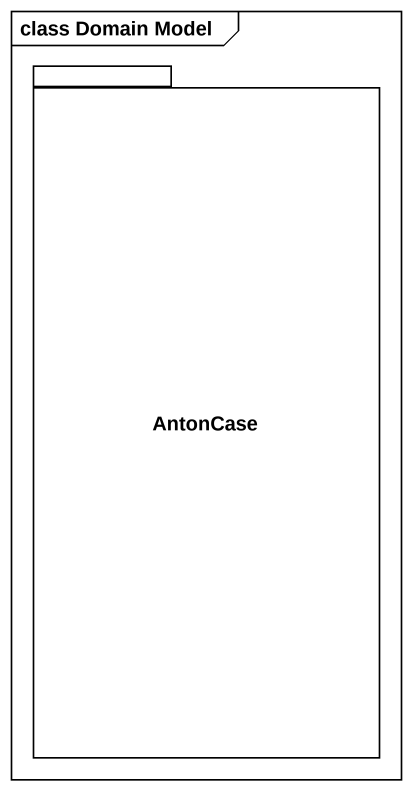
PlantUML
@startuml
mainframe class Domain Model
package AntonCase {
}
@enduml
